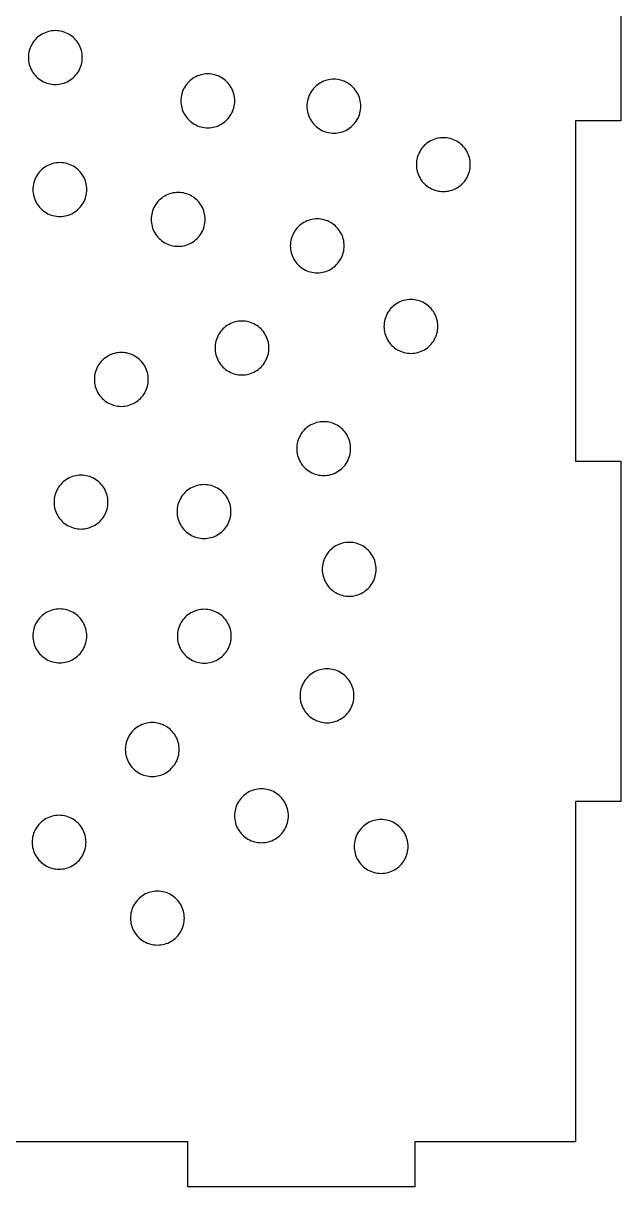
# Model space of a CAD drawing. Header units: millimetres. Extents: x 0 to 375, y -237 to 0.
# Drawn here: x 332.9 to 375, y -126.3 to -44.3 of the extents above; entities that cross this region are included whole.
import ezdxf

# ---------------------------------------------------------------- set-up
doc = ezdxf.new("R2010")
doc.units = ezdxf.units.MM
doc.layers.add('CUT', color=1, linetype='Continuous')

msp = doc.modelspace()

# ---------------------------------------------------------------- linework, layer by layer
at = {"layer": 'CUT'}
msp.add_lwpolyline([(375, -27.175), (375, -51.175), (371.825, -51.175), (371.825, -75.175), (375, -75.175), (375, -99.175), (371.825, -99.175), (371.825, -123.175), (360.5, -123.175), (360.5, -126.35), (360.5, -126.35), (344.5, -126.35), (344.5, -123.175), (315.5, -123.175)], dxfattribs=at)
for points in [[(336.96, -47.33), (336.996, -47.211), (337.024, -47.09), (337.045, -46.967), (337.057, -46.843), (337.061, -46.719), (337.057, -46.595), (337.045, -46.471), (337.024, -46.349), (336.996, -46.227), (336.96, -46.109), (336.916, -45.992), (336.865, -45.879), (336.806, -45.769), (336.741, -45.664), (336.668, -45.563), (336.59, -45.467), (336.505, -45.376), (336.414, -45.291), (336.318, -45.212), (336.217, -45.14), (336.111, -45.074), (336.002, -45.016), (335.888, -44.964), (335.772, -44.921), (335.653, -44.884), (335.532, -44.856), (335.409, -44.836), (335.286, -44.824), (335.162, -44.82), (335.037, -44.824), (334.914, -44.836), (334.791, -44.856), (334.67, -44.884), (334.551, -44.921), (334.435, -44.964), (334.322, -45.016), (334.212, -45.074), (334.106, -45.14), (334.005, -45.212), (333.909, -45.291), (333.819, -45.376), (333.734, -45.467), (333.655, -45.563), (333.582, -45.664), (333.517, -45.769), (333.458, -45.879), (333.407, -45.992), (333.363, -46.109), (333.327, -46.227), (333.299, -46.349), (333.279, -46.471), (333.266, -46.595), (333.262, -46.719), (333.266, -46.843), (333.279, -46.967), (333.299, -47.09), (333.327, -47.211), (333.363, -47.33), (333.407, -47.446), (333.458, -47.559), (333.517, -47.669), (333.582, -47.774), (333.655, -47.875), (333.734, -47.971), (333.819, -48.062), (333.909, -48.147), (334.005, -48.226), (334.106, -48.298), (334.212, -48.364), (334.322, -48.422), (334.435, -48.474), (334.551, -48.518), (334.67, -48.554), (334.791, -48.582), (334.914, -48.602), (335.037, -48.614), (335.162, -48.618), (335.286, -48.614), (335.409, -48.602), (335.532, -48.582), (335.653, -48.554), (335.772, -48.518), (335.888, -48.474), (336.002, -48.422), (336.111, -48.364), (336.217, -48.298), (336.318, -48.226), (336.414, -48.147), (336.505, -48.062), (336.59, -47.971), (336.668, -47.875), (336.741, -47.774), (336.806, -47.669), (336.865, -47.559), (336.916, -47.446), (336.96, -47.33)], [(347.703, -50.381), (347.739, -50.262), (347.768, -50.141), (347.788, -50.018), (347.8, -49.895), (347.804, -49.771), (347.8, -49.646), (347.788, -49.523), (347.768, -49.4), (347.739, -49.279), (347.703, -49.16), (347.659, -49.044), (347.608, -48.93), (347.55, -48.821), (347.484, -48.715), (347.412, -48.614), (347.333, -48.518), (347.248, -48.427), (347.157, -48.343), (347.061, -48.264), (346.96, -48.191), (346.854, -48.126), (346.745, -48.067), (346.632, -48.016), (346.515, -47.972), (346.396, -47.936), (346.275, -47.908), (346.153, -47.887), (346.029, -47.875), (345.905, -47.871), (345.78, -47.875), (345.657, -47.887), (345.534, -47.908), (345.413, -47.936), (345.294, -47.972), (345.178, -48.016), (345.065, -48.067), (344.955, -48.126), (344.85, -48.191), (344.748, -48.264), (344.652, -48.343), (344.562, -48.427), (344.477, -48.518), (344.398, -48.614), (344.325, -48.715), (344.26, -48.821), (344.201, -48.93), (344.15, -49.044), (344.106, -49.16), (344.07, -49.279), (344.042, -49.4), (344.022, -49.523), (344.009, -49.646), (344.005, -49.771), (344.009, -49.895), (344.022, -50.018), (344.042, -50.141), (344.07, -50.262), (344.106, -50.381), (344.15, -50.497), (344.201, -50.611), (344.26, -50.72), (344.325, -50.826), (344.398, -50.927), (344.477, -51.023), (344.562, -51.114), (344.652, -51.198), (344.748, -51.277), (344.85, -51.35), (344.955, -51.415), (345.065, -51.474), (345.178, -51.525), (345.294, -51.569), (345.413, -51.605), (345.534, -51.633), (345.657, -51.654), (345.78, -51.666), (345.905, -51.67), (346.029, -51.666), (346.153, -51.654), (346.275, -51.633), (346.396, -51.605), (346.515, -51.569), (346.632, -51.525), (346.745, -51.474), (346.854, -51.415), (346.96, -51.35), (347.061, -51.277), (347.157, -51.198), (347.248, -51.114), (347.333, -51.023), (347.412, -50.927), (347.484, -50.826), (347.55, -50.72), (347.608, -50.611), (347.659, -50.497), (347.703, -50.381)], [(356.543, -50.874), (356.586, -50.758), (356.622, -50.639), (356.651, -50.518), (356.671, -50.395), (356.683, -50.271), (356.687, -50.147), (356.683, -50.023), (356.671, -49.899), (356.651, -49.777), (356.622, -49.656), (356.586, -49.537), (356.543, -49.42), (356.491, -49.307), (356.433, -49.198), (356.367, -49.092), (356.295, -48.991), (356.216, -48.895), (356.131, -48.804), (356.04, -48.719), (355.944, -48.64), (355.843, -48.568), (355.737, -48.502), (355.628, -48.444), (355.515, -48.392), (355.398, -48.349), (355.279, -48.313), (355.158, -48.284), (355.036, -48.264), (354.912, -48.252), (354.788, -48.248), (354.664, -48.252), (354.54, -48.264), (354.417, -48.284), (354.296, -48.313), (354.177, -48.349), (354.061, -48.392), (353.948, -48.444), (353.838, -48.502), (353.733, -48.568), (353.632, -48.64), (353.536, -48.719), (353.445, -48.804), (353.36, -48.895), (353.281, -48.991), (353.209, -49.092), (353.143, -49.198), (353.084, -49.307), (353.033, -49.42), (352.989, -49.537), (352.953, -49.656), (352.925, -49.777), (352.905, -49.899), (352.893, -50.023), (352.889, -50.147), (352.893, -50.271), (352.905, -50.395), (352.925, -50.518), (352.953, -50.639), (352.989, -50.758), (353.033, -50.874), (353.084, -50.987), (353.143, -51.097), (353.209, -51.202), (353.281, -51.303), (353.36, -51.4), (353.445, -51.49), (353.536, -51.575), (353.632, -51.654), (353.733, -51.726), (353.838, -51.792), (353.948, -51.851), (354.061, -51.902), (354.177, -51.946), (354.296, -51.982), (354.417, -52.01), (354.54, -52.03), (354.664, -52.042), (354.788, -52.047), (354.912, -52.042), (355.036, -52.03), (355.158, -52.01), (355.279, -51.982), (355.398, -51.946), (355.515, -51.902), (355.628, -51.851), (355.737, -51.792), (355.843, -51.726), (355.944, -51.654), (356.04, -51.575), (356.131, -51.49), (356.216, -51.4), (356.295, -51.303), (356.367, -51.202), (356.433, -51.097), (356.491, -50.987), (356.543, -50.874)], [(364.256, -54.995), (364.3, -54.878), (364.336, -54.759), (364.364, -54.638), (364.384, -54.516), (364.397, -54.392), (364.401, -54.268), (364.397, -54.143), (364.384, -54.02), (364.364, -53.897), (364.336, -53.776), (364.3, -53.657), (364.256, -53.541), (364.205, -53.428), (364.146, -53.318), (364.081, -53.213), (364.008, -53.111), (363.929, -53.015), (363.844, -52.925), (363.754, -52.84), (363.658, -52.761), (363.557, -52.689), (363.451, -52.623), (363.341, -52.564), (363.228, -52.513), (363.112, -52.469), (362.993, -52.433), (362.872, -52.405), (362.749, -52.385), (362.626, -52.372), (362.501, -52.368), (362.377, -52.372), (362.253, -52.385), (362.131, -52.405), (362.01, -52.433), (361.891, -52.469), (361.775, -52.513), (361.661, -52.564), (361.552, -52.623), (361.446, -52.689), (361.345, -52.761), (361.249, -52.84), (361.158, -52.925), (361.073, -53.015), (360.995, -53.111), (360.922, -53.213), (360.857, -53.318), (360.798, -53.428), (360.747, -53.541), (360.703, -53.657), (360.667, -53.776), (360.639, -53.897), (360.618, -54.02), (360.606, -54.143), (360.602, -54.268), (360.606, -54.392), (360.618, -54.516), (360.639, -54.638), (360.667, -54.759), (360.703, -54.878), (360.747, -54.995), (360.798, -55.108), (360.857, -55.217), (360.922, -55.323), (360.995, -55.424), (361.073, -55.52), (361.158, -55.611), (361.249, -55.696), (361.345, -55.775), (361.446, -55.847), (361.552, -55.913), (361.661, -55.971), (361.775, -56.022), (361.891, -56.066), (362.01, -56.102), (362.131, -56.131), (362.253, -56.151), (362.377, -56.163), (362.501, -56.167), (362.626, -56.163), (362.749, -56.151), (362.872, -56.131), (362.993, -56.102), (363.112, -56.066), (363.228, -56.022), (363.341, -55.971), (363.451, -55.913), (363.557, -55.847), (363.658, -55.775), (363.754, -55.696), (363.844, -55.611), (363.929, -55.52), (364.008, -55.424), (364.081, -55.323), (364.146, -55.217), (364.205, -55.108), (364.256, -54.995)], [(337.279, -56.638), (337.315, -56.519), (337.343, -56.398), (337.363, -56.275), (337.375, -56.152), (337.379, -56.027), (337.375, -55.903), (337.363, -55.779), (337.343, -55.657), (337.315, -55.536), (337.279, -55.417), (337.235, -55.3), (337.183, -55.187), (337.125, -55.078), (337.059, -54.972), (336.987, -54.871), (336.908, -54.775), (336.823, -54.684), (336.732, -54.599), (336.636, -54.52), (336.535, -54.448), (336.43, -54.382), (336.32, -54.324), (336.207, -54.273), (336.091, -54.229), (335.972, -54.193), (335.851, -54.164), (335.728, -54.144), (335.604, -54.132), (335.48, -54.128), (335.356, -54.132), (335.232, -54.144), (335.109, -54.164), (334.988, -54.193), (334.869, -54.229), (334.753, -54.273), (334.64, -54.324), (334.53, -54.382), (334.425, -54.448), (334.324, -54.52), (334.228, -54.599), (334.137, -54.684), (334.052, -54.775), (333.973, -54.871), (333.901, -54.972), (333.835, -55.078), (333.777, -55.187), (333.725, -55.3), (333.681, -55.417), (333.645, -55.536), (333.617, -55.657), (333.597, -55.779), (333.585, -55.903), (333.581, -56.027), (333.585, -56.152), (333.597, -56.275), (333.617, -56.398), (333.645, -56.519), (333.681, -56.638), (333.725, -56.754), (333.777, -56.867), (333.835, -56.977), (333.901, -57.083), (333.973, -57.184), (334.052, -57.28), (334.137, -57.37), (334.228, -57.455), (334.324, -57.534), (334.425, -57.607), (334.53, -57.672), (334.64, -57.731), (334.753, -57.782), (334.869, -57.826), (334.988, -57.862), (335.109, -57.89), (335.232, -57.91), (335.356, -57.923), (335.48, -57.927), (335.604, -57.923), (335.728, -57.91), (335.851, -57.89), (335.972, -57.862), (336.091, -57.826), (336.207, -57.782), (336.32, -57.731), (336.43, -57.672), (336.535, -57.607), (336.636, -57.534), (336.732, -57.455), (336.823, -57.37), (336.908, -57.28), (336.987, -57.184), (337.059, -57.083), (337.125, -56.977), (337.183, -56.867), (337.235, -56.754), (337.279, -56.638)], [(345.614, -58.74), (345.65, -58.621), (345.678, -58.5), (345.698, -58.378), (345.711, -58.254), (345.715, -58.13), (345.711, -58.005), (345.698, -57.882), (345.678, -57.759), (345.65, -57.638), (345.614, -57.519), (345.57, -57.403), (345.519, -57.29), (345.46, -57.18), (345.395, -57.074), (345.322, -56.973), (345.243, -56.877), (345.158, -56.787), (345.068, -56.702), (344.972, -56.623), (344.871, -56.55), (344.765, -56.485), (344.655, -56.426), (344.542, -56.375), (344.426, -56.331), (344.307, -56.295), (344.186, -56.267), (344.063, -56.247), (343.94, -56.234), (343.815, -56.23), (343.691, -56.234), (343.567, -56.247), (343.445, -56.267), (343.324, -56.295), (343.205, -56.331), (343.089, -56.375), (342.975, -56.426), (342.866, -56.485), (342.76, -56.55), (342.659, -56.623), (342.563, -56.702), (342.472, -56.787), (342.387, -56.877), (342.309, -56.973), (342.236, -57.074), (342.171, -57.18), (342.112, -57.29), (342.061, -57.403), (342.017, -57.519), (341.981, -57.638), (341.953, -57.759), (341.932, -57.882), (341.92, -58.005), (341.916, -58.13), (341.92, -58.254), (341.932, -58.378), (341.953, -58.5), (341.981, -58.621), (342.017, -58.74), (342.061, -58.856), (342.112, -58.97), (342.171, -59.079), (342.236, -59.185), (342.309, -59.286), (342.387, -59.382), (342.472, -59.473), (342.563, -59.558), (342.659, -59.636), (342.76, -59.709), (342.866, -59.774), (342.975, -59.833), (343.089, -59.884), (343.205, -59.928), (343.324, -59.964), (343.445, -59.992), (343.567, -60.013), (343.691, -60.025), (343.815, -60.029), (343.94, -60.025), (344.063, -60.013), (344.186, -59.992), (344.307, -59.964), (344.426, -59.928), (344.542, -59.884), (344.655, -59.833), (344.765, -59.774), (344.871, -59.709), (344.972, -59.636), (345.068, -59.558), (345.158, -59.473), (345.243, -59.382), (345.322, -59.286), (345.395, -59.185), (345.46, -59.079), (345.519, -58.97), (345.57, -58.856), (345.614, -58.74)], [(355.415, -60.608), (355.451, -60.489), (355.479, -60.368), (355.5, -60.245), (355.512, -60.122), (355.516, -59.997), (355.512, -59.873), (355.5, -59.75), (355.479, -59.627), (355.451, -59.506), (355.415, -59.387), (355.371, -59.271), (355.32, -59.157), (355.261, -59.048), (355.196, -58.942), (355.123, -58.841), (355.045, -58.745), (354.96, -58.654), (354.869, -58.569), (354.773, -58.491), (354.672, -58.418), (354.566, -58.353), (354.457, -58.294), (354.343, -58.243), (354.227, -58.199), (354.108, -58.163), (353.987, -58.135), (353.864, -58.114), (353.741, -58.102), (353.617, -58.098), (353.492, -58.102), (353.369, -58.114), (353.246, -58.135), (353.125, -58.163), (353.006, -58.199), (352.89, -58.243), (352.777, -58.294), (352.667, -58.353), (352.561, -58.418), (352.46, -58.491), (352.364, -58.569), (352.274, -58.654), (352.189, -58.745), (352.11, -58.841), (352.037, -58.942), (351.972, -59.048), (351.913, -59.157), (351.862, -59.271), (351.818, -59.387), (351.782, -59.506), (351.754, -59.627), (351.734, -59.75), (351.721, -59.873), (351.717, -59.997), (351.721, -60.122), (351.734, -60.245), (351.754, -60.368), (351.782, -60.489), (351.818, -60.608), (351.862, -60.724), (351.913, -60.837), (351.972, -60.947), (352.037, -61.053), (352.11, -61.154), (352.189, -61.25), (352.274, -61.34), (352.364, -61.425), (352.46, -61.504), (352.561, -61.577), (352.667, -61.642), (352.777, -61.701), (352.89, -61.752), (353.006, -61.796), (353.125, -61.832), (353.246, -61.86), (353.369, -61.88), (353.492, -61.893), (353.617, -61.897), (353.741, -61.893), (353.864, -61.88), (353.987, -61.86), (354.108, -61.832), (354.227, -61.796), (354.343, -61.752), (354.457, -61.701), (354.566, -61.642), (354.672, -61.577), (354.773, -61.504), (354.869, -61.425), (354.96, -61.34), (355.045, -61.25), (355.123, -61.154), (355.196, -61.053), (355.261, -60.947), (355.32, -60.837), (355.371, -60.724), (355.415, -60.608)], [(362.016, -66.289), (362.052, -66.17), (362.08, -66.049), (362.1, -65.926), (362.113, -65.803), (362.117, -65.678), (362.113, -65.554), (362.1, -65.431), (362.08, -65.308), (362.052, -65.187), (362.016, -65.068), (361.972, -64.952), (361.921, -64.838), (361.862, -64.729), (361.797, -64.623), (361.724, -64.522), (361.645, -64.426), (361.56, -64.335), (361.47, -64.25), (361.374, -64.172), (361.273, -64.099), (361.167, -64.034), (361.057, -63.975), (360.944, -63.924), (360.828, -63.88), (360.709, -63.844), (360.588, -63.816), (360.465, -63.795), (360.342, -63.783), (360.217, -63.779), (360.093, -63.783), (359.97, -63.795), (359.847, -63.816), (359.726, -63.844), (359.607, -63.88), (359.491, -63.924), (359.377, -63.975), (359.268, -64.034), (359.162, -64.099), (359.061, -64.172), (358.965, -64.25), (358.874, -64.335), (358.789, -64.426), (358.711, -64.522), (358.638, -64.623), (358.573, -64.729), (358.514, -64.838), (358.463, -64.952), (358.419, -65.068), (358.383, -65.187), (358.355, -65.308), (358.334, -65.431), (358.322, -65.554), (358.318, -65.678), (358.322, -65.803), (358.334, -65.926), (358.355, -66.049), (358.383, -66.17), (358.419, -66.289), (358.463, -66.405), (358.514, -66.518), (358.573, -66.628), (358.638, -66.734), (358.711, -66.835), (358.789, -66.931), (358.874, -67.021), (358.965, -67.106), (359.061, -67.185), (359.162, -67.258), (359.268, -67.323), (359.377, -67.382), (359.491, -67.433), (359.607, -67.477), (359.726, -67.513), (359.847, -67.541), (359.97, -67.562), (360.093, -67.574), (360.217, -67.578), (360.342, -67.574), (360.465, -67.562), (360.588, -67.541), (360.709, -67.513), (360.828, -67.477), (360.944, -67.433), (361.057, -67.382), (361.167, -67.323), (361.273, -67.258), (361.374, -67.185), (361.47, -67.106), (361.56, -67.021), (361.645, -66.931), (361.724, -66.835), (361.797, -66.734), (361.862, -66.628), (361.921, -66.518), (361.972, -66.405), (362.016, -66.289)], [(350.11, -67.811), (350.146, -67.692), (350.174, -67.571), (350.195, -67.449), (350.207, -67.325), (350.211, -67.201), (350.207, -67.077), (350.195, -66.953), (350.174, -66.83), (350.146, -66.709), (350.11, -66.59), (350.066, -66.474), (350.015, -66.361), (349.956, -66.251), (349.891, -66.146), (349.818, -66.045), (349.74, -65.948), (349.655, -65.858), (349.564, -65.773), (349.468, -65.694), (349.367, -65.622), (349.261, -65.556), (349.152, -65.497), (349.038, -65.446), (348.922, -65.402), (348.803, -65.366), (348.682, -65.338), (348.559, -65.318), (348.436, -65.306), (348.312, -65.301), (348.187, -65.306), (348.064, -65.318), (347.941, -65.338), (347.82, -65.366), (347.701, -65.402), (347.585, -65.446), (347.472, -65.497), (347.362, -65.556), (347.256, -65.622), (347.155, -65.694), (347.059, -65.773), (346.969, -65.858), (346.884, -65.948), (346.805, -66.045), (346.732, -66.146), (346.667, -66.251), (346.608, -66.361), (346.557, -66.474), (346.513, -66.59), (346.477, -66.709), (346.449, -66.83), (346.429, -66.953), (346.416, -67.077), (346.412, -67.201), (346.416, -67.325), (346.429, -67.449), (346.449, -67.571), (346.477, -67.692), (346.513, -67.811), (346.557, -67.928), (346.608, -68.041), (346.667, -68.15), (346.732, -68.256), (346.805, -68.357), (346.884, -68.453), (346.969, -68.544), (347.059, -68.629), (347.155, -68.708), (347.256, -68.78), (347.362, -68.846), (347.472, -68.904), (347.585, -68.955), (347.701, -68.999), (347.82, -69.035), (347.941, -69.064), (348.064, -69.084), (348.187, -69.096), (348.312, -69.1), (348.436, -69.096), (348.559, -69.084), (348.682, -69.064), (348.803, -69.035), (348.922, -68.999), (349.038, -68.955), (349.152, -68.904), (349.261, -68.846), (349.367, -68.78), (349.468, -68.708), (349.564, -68.629), (349.655, -68.544), (349.74, -68.453), (349.818, -68.357), (349.891, -68.256), (349.956, -68.15), (350.015, -68.041), (350.066, -67.928), (350.11, -67.811)], [(341.609, -70.026), (341.645, -69.907), (341.674, -69.786), (341.694, -69.664), (341.706, -69.54), (341.71, -69.416), (341.706, -69.292), (341.694, -69.168), (341.674, -69.045), (341.645, -68.924), (341.609, -68.805), (341.566, -68.689), (341.514, -68.576), (341.456, -68.466), (341.39, -68.361), (341.318, -68.26), (341.239, -68.164), (341.154, -68.073), (341.063, -67.988), (340.967, -67.909), (340.866, -67.837), (340.76, -67.771), (340.651, -67.712), (340.538, -67.661), (340.421, -67.617), (340.302, -67.581), (340.181, -67.553), (340.059, -67.533), (339.935, -67.521), (339.811, -67.517), (339.687, -67.521), (339.563, -67.533), (339.44, -67.553), (339.319, -67.581), (339.2, -67.617), (339.084, -67.661), (338.971, -67.712), (338.861, -67.771), (338.756, -67.837), (338.655, -67.909), (338.559, -67.988), (338.468, -68.073), (338.383, -68.164), (338.304, -68.26), (338.232, -68.361), (338.166, -68.466), (338.107, -68.576), (338.056, -68.689), (338.012, -68.805), (337.976, -68.924), (337.948, -69.045), (337.928, -69.168), (337.916, -69.292), (337.912, -69.416), (337.916, -69.54), (337.928, -69.664), (337.948, -69.786), (337.976, -69.907), (338.012, -70.026), (338.056, -70.143), (338.107, -70.256), (338.166, -70.365), (338.232, -70.471), (338.304, -70.572), (338.383, -70.668), (338.468, -70.759), (338.559, -70.844), (338.655, -70.923), (338.756, -70.995), (338.861, -71.061), (338.971, -71.119), (339.084, -71.171), (339.2, -71.214), (339.319, -71.25), (339.44, -71.279), (339.563, -71.299), (339.687, -71.311), (339.811, -71.315), (339.935, -71.311), (340.059, -71.299), (340.181, -71.279), (340.302, -71.25), (340.421, -71.214), (340.538, -71.171), (340.651, -71.119), (340.76, -71.061), (340.866, -70.995), (340.967, -70.923), (341.063, -70.844), (341.154, -70.759), (341.239, -70.668), (341.318, -70.572), (341.39, -70.471), (341.456, -70.365), (341.514, -70.256), (341.566, -70.143), (341.609, -70.026)], [(355.869, -74.906), (355.905, -74.788), (355.933, -74.666), (355.953, -74.544), (355.965, -74.42), (355.969, -74.296), (355.965, -74.172), (355.953, -74.048), (355.933, -73.925), (355.905, -73.804), (355.869, -73.685), (355.825, -73.569), (355.773, -73.456), (355.715, -73.346), (355.649, -73.241), (355.577, -73.14), (355.498, -73.044), (355.413, -72.953), (355.322, -72.868), (355.226, -72.789), (355.125, -72.717), (355.02, -72.651), (354.91, -72.593), (354.797, -72.541), (354.681, -72.497), (354.562, -72.461), (354.441, -72.433), (354.318, -72.413), (354.194, -72.401), (354.07, -72.397), (353.946, -72.401), (353.822, -72.413), (353.699, -72.433), (353.578, -72.461), (353.459, -72.497), (353.343, -72.541), (353.23, -72.593), (353.12, -72.651), (353.015, -72.717), (352.914, -72.789), (352.818, -72.868), (352.727, -72.953), (352.642, -73.044), (352.563, -73.14), (352.491, -73.241), (352.425, -73.346), (352.367, -73.456), (352.315, -73.569), (352.271, -73.685), (352.235, -73.804), (352.207, -73.925), (352.187, -74.048), (352.175, -74.172), (352.171, -74.296), (352.175, -74.42), (352.187, -74.544), (352.207, -74.666), (352.235, -74.788), (352.271, -74.906), (352.315, -75.023), (352.367, -75.136), (352.425, -75.246), (352.491, -75.351), (352.563, -75.452), (352.642, -75.548), (352.727, -75.639), (352.818, -75.724), (352.914, -75.803), (353.015, -75.875), (353.12, -75.941), (353.23, -75.999), (353.343, -76.051), (353.459, -76.094), (353.578, -76.131), (353.699, -76.159), (353.822, -76.179), (353.946, -76.191), (354.07, -76.195), (354.194, -76.191), (354.318, -76.179), (354.441, -76.159), (354.562, -76.131), (354.681, -76.094), (354.797, -76.051), (354.91, -75.999), (355.02, -75.941), (355.125, -75.875), (355.226, -75.803), (355.322, -75.724), (355.413, -75.639), (355.498, -75.548), (355.577, -75.452), (355.649, -75.351), (355.715, -75.246), (355.773, -75.136), (355.825, -75.023), (355.869, -74.906)], [(338.768, -78.679), (338.804, -78.56), (338.832, -78.439), (338.853, -78.317), (338.865, -78.193), (338.869, -78.069), (338.865, -77.945), (338.853, -77.821), (338.832, -77.698), (338.804, -77.577), (338.768, -77.458), (338.724, -77.342), (338.673, -77.229), (338.615, -77.119), (338.549, -77.014), (338.476, -76.913), (338.398, -76.816), (338.313, -76.726), (338.222, -76.641), (338.126, -76.562), (338.025, -76.49), (337.919, -76.424), (337.81, -76.365), (337.696, -76.314), (337.58, -76.27), (337.461, -76.234), (337.34, -76.206), (337.218, -76.186), (337.094, -76.174), (336.97, -76.169), (336.845, -76.174), (336.722, -76.186), (336.599, -76.206), (336.478, -76.234), (336.359, -76.27), (336.243, -76.314), (336.13, -76.365), (336.02, -76.424), (335.914, -76.49), (335.813, -76.562), (335.717, -76.641), (335.627, -76.726), (335.542, -76.816), (335.463, -76.913), (335.39, -77.014), (335.325, -77.119), (335.266, -77.229), (335.215, -77.342), (335.171, -77.458), (335.135, -77.577), (335.107, -77.698), (335.087, -77.821), (335.074, -77.945), (335.07, -78.069), (335.074, -78.193), (335.087, -78.317), (335.107, -78.439), (335.135, -78.56), (335.171, -78.679), (335.215, -78.796), (335.266, -78.909), (335.325, -79.018), (335.39, -79.124), (335.463, -79.225), (335.542, -79.321), (335.627, -79.412), (335.717, -79.497), (335.813, -79.576), (335.914, -79.648), (336.02, -79.714), (336.13, -79.772), (336.243, -79.823), (336.359, -79.867), (336.478, -79.903), (336.599, -79.932), (336.722, -79.952), (336.845, -79.964), (336.97, -79.968), (337.094, -79.964), (337.218, -79.952), (337.34, -79.932), (337.461, -79.903), (337.58, -79.867), (337.696, -79.823), (337.81, -79.772), (337.919, -79.714), (338.025, -79.648), (338.126, -79.576), (338.222, -79.497), (338.313, -79.412), (338.398, -79.321), (338.476, -79.225), (338.549, -79.124), (338.615, -79.018), (338.673, -78.909), (338.724, -78.796), (338.768, -78.679)], [(347.437, -79.347), (347.473, -79.228), (347.501, -79.107), (347.521, -78.985), (347.533, -78.861), (347.537, -78.737), (347.533, -78.613), (347.521, -78.489), (347.501, -78.366), (347.473, -78.245), (347.437, -78.126), (347.393, -78.01), (347.341, -77.897), (347.283, -77.787), (347.217, -77.682), (347.145, -77.581), (347.066, -77.485), (346.981, -77.394), (346.89, -77.309), (346.794, -77.23), (346.693, -77.158), (346.588, -77.092), (346.478, -77.033), (346.365, -76.982), (346.249, -76.938), (346.13, -76.902), (346.009, -76.874), (345.886, -76.854), (345.762, -76.842), (345.638, -76.838), (345.514, -76.842), (345.39, -76.854), (345.267, -76.874), (345.146, -76.902), (345.027, -76.938), (344.911, -76.982), (344.798, -77.033), (344.688, -77.092), (344.583, -77.158), (344.482, -77.23), (344.386, -77.309), (344.295, -77.394), (344.21, -77.485), (344.131, -77.581), (344.059, -77.682), (343.993, -77.787), (343.935, -77.897), (343.883, -78.01), (343.839, -78.126), (343.803, -78.245), (343.775, -78.366), (343.755, -78.489), (343.743, -78.613), (343.739, -78.737), (343.743, -78.861), (343.755, -78.985), (343.775, -79.107), (343.803, -79.228), (343.839, -79.347), (343.883, -79.464), (343.935, -79.577), (343.993, -79.687), (344.059, -79.792), (344.131, -79.893), (344.21, -79.989), (344.295, -80.08), (344.386, -80.165), (344.482, -80.244), (344.583, -80.316), (344.688, -80.382), (344.798, -80.44), (344.911, -80.492), (345.027, -80.535), (345.146, -80.571), (345.267, -80.6), (345.39, -80.62), (345.514, -80.632), (345.638, -80.636), (345.762, -80.632), (345.886, -80.62), (346.009, -80.6), (346.13, -80.571), (346.249, -80.535), (346.365, -80.492), (346.478, -80.44), (346.588, -80.382), (346.693, -80.316), (346.794, -80.244), (346.89, -80.165), (346.981, -80.08), (347.066, -79.989), (347.145, -79.893), (347.217, -79.792), (347.283, -79.687), (347.341, -79.577), (347.393, -79.464), (347.437, -79.347)], [(357.666, -83.418), (357.702, -83.299), (357.73, -83.178), (357.751, -83.055), (357.763, -82.932), (357.767, -82.807), (357.763, -82.683), (357.751, -82.56), (357.73, -82.437), (357.702, -82.316), (357.666, -82.197), (357.622, -82.081), (357.571, -81.967), (357.512, -81.858), (357.447, -81.752), (357.374, -81.651), (357.295, -81.555), (357.21, -81.464), (357.12, -81.38), (357.024, -81.301), (356.923, -81.228), (356.817, -81.163), (356.708, -81.104), (356.594, -81.053), (356.478, -81.009), (356.359, -80.973), (356.238, -80.945), (356.115, -80.924), (355.992, -80.912), (355.867, -80.908), (355.743, -80.912), (355.62, -80.924), (355.497, -80.945), (355.376, -80.973), (355.257, -81.009), (355.141, -81.053), (355.027, -81.104), (354.918, -81.163), (354.812, -81.228), (354.711, -81.301), (354.615, -81.38), (354.524, -81.464), (354.439, -81.555), (354.361, -81.651), (354.288, -81.752), (354.223, -81.858), (354.164, -81.967), (354.113, -82.081), (354.069, -82.197), (354.033, -82.316), (354.005, -82.437), (353.984, -82.56), (353.972, -82.683), (353.968, -82.807), (353.972, -82.932), (353.984, -83.055), (354.005, -83.178), (354.033, -83.299), (354.069, -83.418), (354.113, -83.534), (354.164, -83.648), (354.223, -83.757), (354.288, -83.863), (354.361, -83.964), (354.439, -84.06), (354.524, -84.15), (354.615, -84.235), (354.711, -84.314), (354.812, -84.387), (354.918, -84.452), (355.027, -84.511), (355.141, -84.562), (355.257, -84.606), (355.376, -84.642), (355.497, -84.67), (355.62, -84.691), (355.743, -84.703), (355.867, -84.707), (355.992, -84.703), (356.115, -84.691), (356.238, -84.67), (356.359, -84.642), (356.478, -84.606), (356.594, -84.562), (356.708, -84.511), (356.817, -84.452), (356.923, -84.387), (357.024, -84.314), (357.12, -84.235), (357.21, -84.15), (357.295, -84.06), (357.374, -83.964), (357.447, -83.863), (357.512, -83.757), (357.571, -83.648), (357.622, -83.534), (357.666, -83.418)], [(337.272, -88.116), (337.308, -87.997), (337.336, -87.876), (337.357, -87.753), (337.369, -87.629), (337.373, -87.505), (337.369, -87.381), (337.357, -87.257), (337.336, -87.135), (337.308, -87.014), (337.272, -86.895), (337.228, -86.778), (337.177, -86.665), (337.118, -86.556), (337.053, -86.45), (336.98, -86.349), (336.901, -86.253), (336.817, -86.162), (336.726, -86.077), (336.63, -85.998), (336.529, -85.926), (336.423, -85.86), (336.314, -85.802), (336.2, -85.751), (336.084, -85.707), (335.965, -85.671), (335.844, -85.642), (335.721, -85.622), (335.598, -85.61), (335.473, -85.606), (335.349, -85.61), (335.226, -85.622), (335.103, -85.642), (334.982, -85.671), (334.863, -85.707), (334.747, -85.751), (334.633, -85.802), (334.524, -85.86), (334.418, -85.926), (334.317, -85.998), (334.221, -86.077), (334.13, -86.162), (334.046, -86.253), (333.967, -86.349), (333.894, -86.45), (333.829, -86.556), (333.77, -86.665), (333.719, -86.778), (333.675, -86.895), (333.639, -87.014), (333.611, -87.135), (333.59, -87.257), (333.578, -87.381), (333.574, -87.505), (333.578, -87.629), (333.59, -87.753), (333.611, -87.876), (333.639, -87.997), (333.675, -88.116), (333.719, -88.232), (333.77, -88.345), (333.829, -88.455), (333.894, -88.56), (333.967, -88.661), (334.046, -88.758), (334.13, -88.848), (334.221, -88.933), (334.317, -89.012), (334.418, -89.084), (334.524, -89.15), (334.633, -89.209), (334.747, -89.26), (334.863, -89.304), (334.982, -89.34), (335.103, -89.368), (335.226, -89.388), (335.349, -89.4), (335.473, -89.405), (335.598, -89.4), (335.721, -89.388), (335.844, -89.368), (335.965, -89.34), (336.084, -89.304), (336.2, -89.26), (336.314, -89.209), (336.423, -89.15), (336.529, -89.084), (336.63, -89.012), (336.726, -88.933), (336.817, -88.848), (336.901, -88.758), (336.98, -88.661), (337.053, -88.56), (337.118, -88.455), (337.177, -88.345), (337.228, -88.232), (337.272, -88.116)], [(347.413, -88.254), (347.457, -88.138), (347.493, -88.019), (347.521, -87.898), (347.542, -87.776), (347.554, -87.652), (347.558, -87.528), (347.554, -87.403), (347.542, -87.28), (347.521, -87.157), (347.493, -87.036), (347.457, -86.917), (347.413, -86.801), (347.362, -86.688), (347.303, -86.578), (347.238, -86.472), (347.165, -86.371), (347.087, -86.275), (347.002, -86.185), (346.911, -86.1), (346.815, -86.021), (346.714, -85.948), (346.608, -85.883), (346.499, -85.824), (346.385, -85.773), (346.269, -85.729), (346.15, -85.693), (346.029, -85.665), (345.906, -85.645), (345.783, -85.632), (345.659, -85.628), (345.534, -85.632), (345.411, -85.645), (345.288, -85.665), (345.167, -85.693), (345.048, -85.729), (344.932, -85.773), (344.818, -85.824), (344.709, -85.883), (344.603, -85.948), (344.502, -86.021), (344.406, -86.1), (344.316, -86.185), (344.231, -86.275), (344.152, -86.371), (344.079, -86.472), (344.014, -86.578), (343.955, -86.688), (343.904, -86.801), (343.86, -86.917), (343.824, -87.036), (343.796, -87.157), (343.775, -87.28), (343.763, -87.403), (343.759, -87.528), (343.763, -87.652), (343.775, -87.776), (343.796, -87.898), (343.824, -88.019), (343.86, -88.138), (343.904, -88.254), (343.955, -88.368), (344.014, -88.477), (344.079, -88.583), (344.152, -88.684), (344.231, -88.78), (344.316, -88.871), (344.406, -88.956), (344.502, -89.034), (344.603, -89.107), (344.709, -89.172), (344.818, -89.231), (344.932, -89.282), (345.048, -89.326), (345.167, -89.362), (345.288, -89.39), (345.411, -89.411), (345.534, -89.423), (345.659, -89.427), (345.783, -89.423), (345.906, -89.411), (346.029, -89.39), (346.15, -89.362), (346.269, -89.326), (346.385, -89.282), (346.499, -89.231), (346.608, -89.172), (346.714, -89.107), (346.815, -89.034), (346.911, -88.956), (347.002, -88.871), (347.087, -88.78), (347.165, -88.684), (347.238, -88.583), (347.303, -88.477), (347.362, -88.368), (347.413, -88.254)], [(356.06, -92.456), (356.103, -92.34), (356.139, -92.221), (356.168, -92.1), (356.188, -91.977), (356.2, -91.854), (356.204, -91.729), (356.2, -91.605), (356.188, -91.481), (356.168, -91.359), (356.139, -91.238), (356.103, -91.119), (356.06, -91.003), (356.008, -90.889), (355.95, -90.78), (355.884, -90.674), (355.812, -90.573), (355.733, -90.477), (355.648, -90.386), (355.557, -90.301), (355.461, -90.223), (355.36, -90.15), (355.255, -90.085), (355.145, -90.026), (355.032, -89.975), (354.915, -89.931), (354.796, -89.895), (354.675, -89.867), (354.553, -89.846), (354.429, -89.834), (354.305, -89.83), (354.181, -89.834), (354.057, -89.846), (353.934, -89.867), (353.813, -89.895), (353.694, -89.931), (353.578, -89.975), (353.465, -90.026), (353.355, -90.085), (353.25, -90.15), (353.149, -90.223), (353.053, -90.301), (352.962, -90.386), (352.877, -90.477), (352.798, -90.573), (352.726, -90.674), (352.66, -90.78), (352.601, -90.889), (352.55, -91.003), (352.506, -91.119), (352.47, -91.238), (352.442, -91.359), (352.422, -91.481), (352.41, -91.605), (352.406, -91.729), (352.41, -91.854), (352.422, -91.977), (352.442, -92.1), (352.47, -92.221), (352.506, -92.34), (352.55, -92.456), (352.601, -92.569), (352.66, -92.679), (352.726, -92.785), (352.798, -92.886), (352.877, -92.982), (352.962, -93.072), (353.053, -93.157), (353.149, -93.236), (353.25, -93.309), (353.355, -93.374), (353.465, -93.433), (353.578, -93.484), (353.694, -93.528), (353.813, -93.564), (353.934, -93.592), (354.057, -93.612), (354.181, -93.625), (354.305, -93.629), (354.429, -93.625), (354.553, -93.612), (354.675, -93.592), (354.796, -93.564), (354.915, -93.528), (355.032, -93.484), (355.145, -93.433), (355.255, -93.374), (355.36, -93.309), (355.461, -93.236), (355.557, -93.157), (355.648, -93.072), (355.733, -92.982), (355.812, -92.886), (355.884, -92.785), (355.95, -92.679), (356.008, -92.569), (356.06, -92.456)], [(343.789, -96.127), (343.825, -96.008), (343.853, -95.887), (343.873, -95.765), (343.886, -95.641), (343.89, -95.517), (343.886, -95.393), (343.873, -95.269), (343.853, -95.146), (343.825, -95.025), (343.789, -94.906), (343.745, -94.79), (343.694, -94.677), (343.635, -94.567), (343.57, -94.462), (343.497, -94.361), (343.418, -94.265), (343.333, -94.174), (343.243, -94.089), (343.147, -94.01), (343.046, -93.938), (342.94, -93.872), (342.83, -93.813), (342.717, -93.762), (342.601, -93.718), (342.482, -93.682), (342.361, -93.654), (342.238, -93.634), (342.115, -93.622), (341.99, -93.618), (341.866, -93.622), (341.742, -93.634), (341.62, -93.654), (341.499, -93.682), (341.38, -93.718), (341.263, -93.762), (341.15, -93.813), (341.041, -93.872), (340.935, -93.938), (340.834, -94.01), (340.738, -94.089), (340.647, -94.174), (340.562, -94.265), (340.483, -94.361), (340.411, -94.462), (340.345, -94.567), (340.287, -94.677), (340.236, -94.79), (340.192, -94.906), (340.156, -95.025), (340.128, -95.146), (340.107, -95.269), (340.095, -95.393), (340.091, -95.517), (340.095, -95.641), (340.107, -95.765), (340.128, -95.887), (340.156, -96.008), (340.192, -96.127), (340.236, -96.244), (340.287, -96.357), (340.345, -96.466), (340.411, -96.572), (340.483, -96.673), (340.562, -96.769), (340.647, -96.86), (340.738, -96.945), (340.834, -97.024), (340.935, -97.096), (341.041, -97.162), (341.15, -97.22), (341.263, -97.272), (341.38, -97.315), (341.499, -97.351), (341.62, -97.38), (341.742, -97.4), (341.866, -97.412), (341.99, -97.416), (342.115, -97.412), (342.238, -97.4), (342.361, -97.38), (342.482, -97.351), (342.601, -97.315), (342.717, -97.272), (342.83, -97.22), (342.94, -97.162), (343.046, -97.096), (343.147, -97.024), (343.243, -96.945), (343.333, -96.86), (343.418, -96.769), (343.497, -96.673), (343.57, -96.572), (343.635, -96.466), (343.694, -96.357), (343.745, -96.244), (343.789, -96.127)], [(351.484, -100.8), (351.52, -100.681), (351.548, -100.56), (351.568, -100.438), (351.58, -100.314), (351.584, -100.19), (351.58, -100.066), (351.568, -99.942), (351.548, -99.819), (351.52, -99.698), (351.484, -99.579), (351.44, -99.463), (351.388, -99.35), (351.33, -99.24), (351.264, -99.135), (351.192, -99.034), (351.113, -98.938), (351.028, -98.847), (350.937, -98.762), (350.841, -98.683), (350.74, -98.611), (350.635, -98.545), (350.525, -98.486), (350.412, -98.435), (350.296, -98.391), (350.177, -98.355), (350.056, -98.327), (349.933, -98.307), (349.809, -98.295), (349.685, -98.291), (349.561, -98.295), (349.437, -98.307), (349.314, -98.327), (349.193, -98.355), (349.075, -98.391), (348.958, -98.435), (348.845, -98.486), (348.735, -98.545), (348.63, -98.611), (348.529, -98.683), (348.433, -98.762), (348.342, -98.847), (348.257, -98.938), (348.178, -99.034), (348.106, -99.135), (348.04, -99.24), (347.982, -99.35), (347.93, -99.463), (347.887, -99.579), (347.85, -99.698), (347.822, -99.819), (347.802, -99.942), (347.79, -100.066), (347.786, -100.19), (347.79, -100.314), (347.802, -100.438), (347.822, -100.56), (347.85, -100.681), (347.887, -100.8), (347.93, -100.917), (347.982, -101.03), (348.04, -101.14), (348.106, -101.245), (348.178, -101.346), (348.257, -101.442), (348.342, -101.533), (348.433, -101.618), (348.529, -101.697), (348.63, -101.769), (348.735, -101.835), (348.845, -101.893), (348.958, -101.945), (349.075, -101.988), (349.193, -102.024), (349.314, -102.053), (349.437, -102.073), (349.561, -102.085), (349.685, -102.089), (349.809, -102.085), (349.933, -102.073), (350.056, -102.053), (350.177, -102.024), (350.296, -101.988), (350.412, -101.945), (350.525, -101.893), (350.635, -101.835), (350.74, -101.769), (350.841, -101.697), (350.937, -101.618), (351.028, -101.533), (351.113, -101.442), (351.192, -101.346), (351.264, -101.245), (351.33, -101.14), (351.388, -101.03), (351.44, -100.917), (351.484, -100.8)], [(337.18, -102.784), (337.223, -102.668), (337.259, -102.549), (337.288, -102.428), (337.308, -102.305), (337.32, -102.182), (337.324, -102.058), (337.32, -101.933), (337.308, -101.81), (337.288, -101.687), (337.259, -101.566), (337.223, -101.447), (337.18, -101.331), (337.128, -101.217), (337.07, -101.108), (337.004, -101.002), (336.932, -100.901), (336.853, -100.805), (336.768, -100.715), (336.677, -100.63), (336.581, -100.551), (336.48, -100.478), (336.374, -100.413), (336.265, -100.354), (336.152, -100.303), (336.035, -100.259), (335.916, -100.223), (335.795, -100.195), (335.673, -100.174), (335.549, -100.162), (335.425, -100.158), (335.301, -100.162), (335.177, -100.174), (335.054, -100.195), (334.933, -100.223), (334.814, -100.259), (334.698, -100.303), (334.585, -100.354), (334.475, -100.413), (334.37, -100.478), (334.269, -100.551), (334.173, -100.63), (334.082, -100.715), (333.997, -100.805), (333.918, -100.901), (333.846, -101.002), (333.78, -101.108), (333.721, -101.217), (333.67, -101.331), (333.626, -101.447), (333.59, -101.566), (333.562, -101.687), (333.542, -101.81), (333.53, -101.933), (333.526, -102.058), (333.53, -102.182), (333.542, -102.305), (333.562, -102.428), (333.59, -102.549), (333.626, -102.668), (333.67, -102.784), (333.721, -102.898), (333.78, -103.007), (333.846, -103.113), (333.918, -103.214), (333.997, -103.31), (334.082, -103.401), (334.173, -103.486), (334.269, -103.564), (334.37, -103.637), (334.475, -103.702), (334.585, -103.761), (334.698, -103.812), (334.814, -103.856), (334.933, -103.892), (335.054, -103.92), (335.177, -103.941), (335.301, -103.953), (335.425, -103.957), (335.549, -103.953), (335.673, -103.941), (335.795, -103.92), (335.916, -103.892), (336.035, -103.856), (336.152, -103.812), (336.265, -103.761), (336.374, -103.702), (336.48, -103.637), (336.581, -103.564), (336.677, -103.486), (336.768, -103.401), (336.853, -103.31), (336.932, -103.214), (337.004, -103.113), (337.07, -103.007), (337.128, -102.898), (337.18, -102.784)], [(359.916, -102.962), (359.953, -102.843), (359.981, -102.722), (360.001, -102.6), (360.013, -102.476), (360.017, -102.352), (360.013, -102.228), (360.001, -102.104), (359.981, -101.981), (359.953, -101.86), (359.916, -101.741), (359.873, -101.625), (359.821, -101.512), (359.763, -101.402), (359.697, -101.297), (359.625, -101.196), (359.546, -101.1), (359.461, -101.009), (359.37, -100.924), (359.274, -100.845), (359.173, -100.773), (359.068, -100.707), (358.958, -100.648), (358.845, -100.597), (358.728, -100.553), (358.609, -100.517), (358.488, -100.489), (358.366, -100.469), (358.242, -100.457), (358.118, -100.453), (357.994, -100.457), (357.87, -100.469), (357.747, -100.489), (357.626, -100.517), (357.507, -100.553), (357.391, -100.597), (357.278, -100.648), (357.168, -100.707), (357.063, -100.773), (356.962, -100.845), (356.866, -100.924), (356.775, -101.009), (356.69, -101.1), (356.611, -101.196), (356.539, -101.297), (356.473, -101.402), (356.414, -101.512), (356.363, -101.625), (356.319, -101.741), (356.283, -101.86), (356.255, -101.981), (356.235, -102.104), (356.223, -102.228), (356.219, -102.352), (356.223, -102.476), (356.235, -102.6), (356.255, -102.722), (356.283, -102.843), (356.319, -102.962), (356.363, -103.079), (356.414, -103.192), (356.473, -103.301), (356.539, -103.407), (356.611, -103.508), (356.69, -103.604), (356.775, -103.695), (356.866, -103.78), (356.962, -103.859), (357.063, -103.931), (357.168, -103.997), (357.278, -104.055), (357.391, -104.107), (357.507, -104.15), (357.626, -104.186), (357.747, -104.215), (357.87, -104.235), (357.994, -104.247), (358.118, -104.251), (358.242, -104.247), (358.366, -104.235), (358.488, -104.215), (358.609, -104.186), (358.728, -104.15), (358.845, -104.107), (358.958, -104.055), (359.068, -103.997), (359.173, -103.931), (359.274, -103.859), (359.37, -103.78), (359.461, -103.695), (359.546, -103.604), (359.625, -103.508), (359.697, -103.407), (359.763, -103.301), (359.821, -103.192), (359.873, -103.079), (359.916, -102.962)], [(344.153, -108.018), (344.189, -107.899), (344.217, -107.778), (344.238, -107.655), (344.25, -107.531), (344.254, -107.407), (344.25, -107.283), (344.238, -107.159), (344.217, -107.037), (344.189, -106.916), (344.153, -106.797), (344.109, -106.68), (344.058, -106.567), (343.999, -106.458), (343.934, -106.352), (343.861, -106.251), (343.782, -106.155), (343.698, -106.064), (343.607, -105.979), (343.511, -105.9), (343.41, -105.828), (343.304, -105.762), (343.195, -105.704), (343.081, -105.652), (342.965, -105.609), (342.846, -105.573), (342.725, -105.544), (342.602, -105.524), (342.479, -105.512), (342.355, -105.508), (342.23, -105.512), (342.107, -105.524), (341.984, -105.544), (341.863, -105.573), (341.744, -105.609), (341.628, -105.652), (341.514, -105.704), (341.405, -105.762), (341.299, -105.828), (341.198, -105.9), (341.102, -105.979), (341.011, -106.064), (340.927, -106.155), (340.848, -106.251), (340.775, -106.352), (340.71, -106.458), (340.651, -106.567), (340.6, -106.68), (340.556, -106.797), (340.52, -106.916), (340.492, -107.037), (340.471, -107.159), (340.459, -107.283), (340.455, -107.407), (340.459, -107.531), (340.471, -107.655), (340.492, -107.778), (340.52, -107.899), (340.556, -108.018), (340.6, -108.134), (340.651, -108.247), (340.71, -108.357), (340.775, -108.462), (340.848, -108.563), (340.927, -108.659), (341.011, -108.75), (341.102, -108.835), (341.198, -108.914), (341.299, -108.986), (341.405, -109.052), (341.514, -109.111), (341.628, -109.162), (341.744, -109.206), (341.863, -109.242), (341.984, -109.27), (342.107, -109.29), (342.23, -109.302), (342.355, -109.306), (342.479, -109.302), (342.602, -109.29), (342.725, -109.27), (342.846, -109.242), (342.965, -109.206), (343.081, -109.162), (343.195, -109.111), (343.304, -109.052), (343.41, -108.986), (343.511, -108.914), (343.607, -108.835), (343.698, -108.75), (343.782, -108.659), (343.861, -108.563), (343.934, -108.462), (343.999, -108.357), (344.058, -108.247), (344.109, -108.134), (344.153, -108.018)]]:
    msp.add_lwpolyline(points, close=True, dxfattribs=at)

doc.saveas('drawing.dxf')
